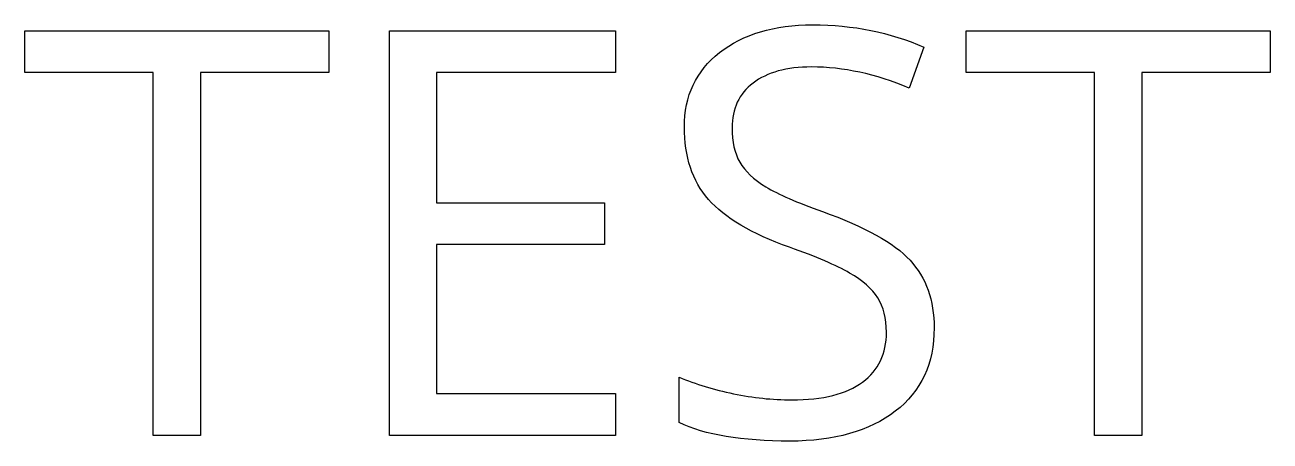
# Model space of a CAD drawing. Extents: x 0 to 23.2, y 0 to 7.8.
import ezdxf

# ---------------------------------------------------------------- set-up
doc = ezdxf.new("R2010")
doc.units = 0
doc.layers.add('Layer_1', color=7, linetype='CONTINUOUS')

msp = doc.modelspace()

# ---------------------------------------------------------------- linework, layer by layer
at = {"layer": 'Layer_1', "color": 7}
for points in [[(3.271118, 0.10336), (2.392618, 0.10336), (2.392618, 6.87814), (0, 6.87814), (0, 7.65845), (5.663736, 7.65845), (5.663736, 6.87814), (3.271118, 6.87814)], [(11.007079, 0.10336), (6.79545, 0.10336), (6.79545, 7.65845), (11.007079, 7.65845), (11.007079, 6.87814), (7.67395, 6.87814), (7.67395, 4.44418), (10.805541, 4.44418), (10.805541, 3.66903), (7.67395, 3.66903), (7.67395, 0.88884), (11.007079, 0.88884)], [(20.820434, 0.10336), (19.941935, 0.10336), (19.941935, 6.87814), (17.549316, 6.87814), (17.549316, 7.65845), (23.213053, 7.65845), (23.213053, 6.87814), (20.820434, 6.87814)], [(16.949869, 2.11357)]]:
    msp.add_lwpolyline(points, close=True, dxfattribs=at)
for points in [[(16.758666, 7.35356), (16.484781, 6.58875)], [(12.195637, 0.34624), (12.195637, 1.19373)]]:
    msp.add_lwpolyline(points, dxfattribs=at)
for points in [[(12.950113, 7.25021), (13.38764, 7.594717), (13.966416, 7.76697), (14.686441, 7.76697)], [(14.686441, 7.76697), (15.437472, 7.76697), (16.128213, 7.629167), (16.758666, 7.35356)], [(12.293822, 5.86011), (12.293822, 6.44233), (12.512586, 6.905697), (12.950113, 7.25021)], [(14.66577, 6.98149), (14.200683, 6.98149), (13.837225, 6.881584), (13.575398, 6.68177)], [(16.484781, 6.58875), (15.861218, 6.850577), (15.254881, 6.98149), (14.66577, 6.98149)], [(13.575398, 6.68177), (13.313571, 6.48195), (13.182657, 6.20462), (13.182657, 5.84978)], [(12.743407, 4.51136), (12.443684, 4.855867), (12.293822, 5.30545), (12.293822, 5.86011)], [(13.182657, 5.84978), (13.182657, 5.587954), (13.230888, 5.372634), (13.327351, 5.20382)], [(13.327351, 5.20382), (13.423814, 5.038454), (13.585733, 4.885147), (13.813109, 4.7439)], [(13.813109, 4.7439), (14.04393, 4.606094), (14.39533, 4.452787), (14.867308, 4.28398)], [(14.252359, 3.61735), (13.54956, 3.868844), (13.046576, 4.166847), (12.743407, 4.51136)], [(14.867308, 4.28398), (15.65968, 4.00148), (16.204005, 3.69831), (16.500284, 3.37447)], [(15.373737, 3.13676), (15.129136, 3.278014), (14.755343, 3.43821), (14.252359, 3.61735)], [(16.500284, 3.37447), (16.800007, 3.050637), (16.949869, 2.630337), (16.949869, 2.11357)], [(15.900837, 2.67168), (15.797484, 2.840487), (15.621784, 2.995514), (15.373737, 3.13676)], [(16.061034, 2.03089), (16.061034, 2.292717), (16.007635, 2.506314), (15.900837, 2.67168)], [(16.949869, 2.11357), (16.949869, 1.448664), (16.708712, 0.930177), (16.226399, 0.55811)], [(15.616617, 1.10071), (15.912895, 1.324644), (16.061034, 1.634704), (16.061034, 2.03089)], [(12.195637, 1.19373), (12.505696, 1.062817), (12.843315, 0.959464), (13.208495, 0.88367)], [(14.2937, 0.76998), (14.879366, 0.76998), (15.320338, 0.880224), (15.616617, 1.10071)], [(13.208495, 0.88367), (13.573675, 0.807877), (13.93541, 0.76998), (14.2937, 0.76998)], [(16.226399, 0.55811), (15.744086, 0.186037), (15.089517, 0), (14.262694, 0)], [(14.262694, 0), (13.366969, 0), (12.67795, 0.115414), (12.195637, 0.34624)]]:
    msp.add_open_spline(points, degree=3, dxfattribs=at)

doc.saveas('drawing.dxf')
